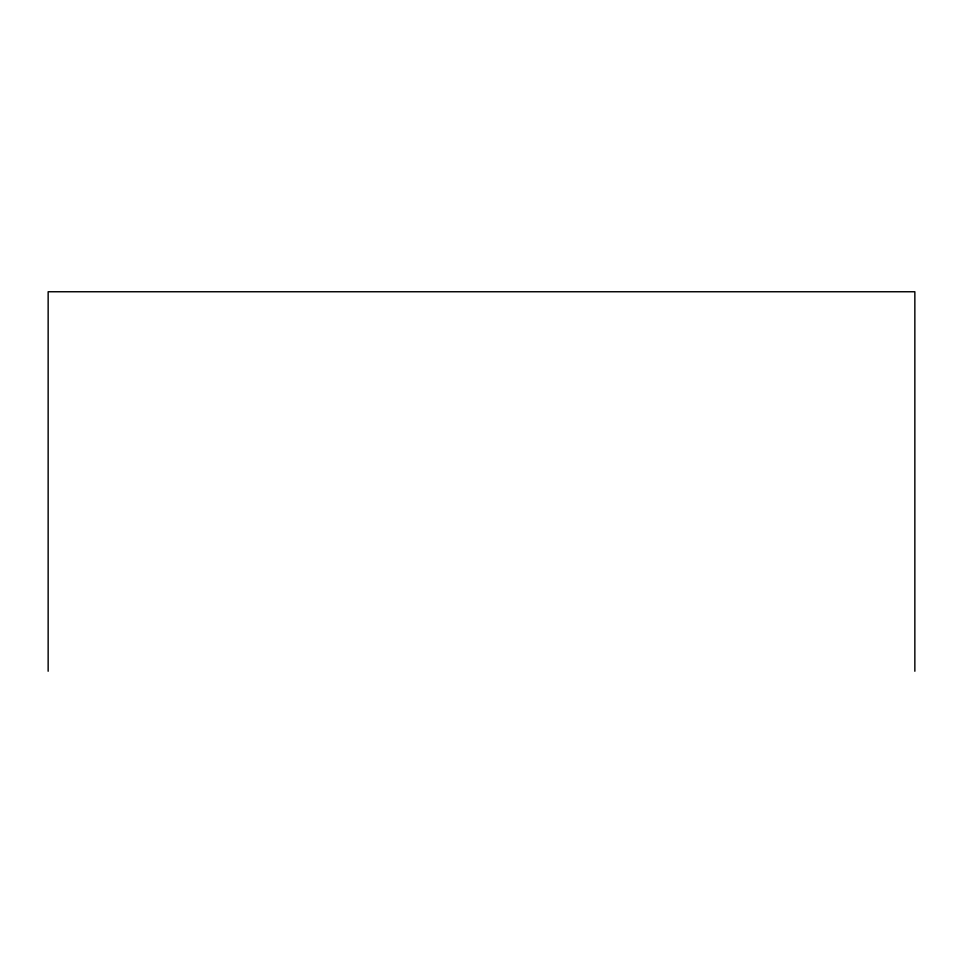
<?xml version="1.0" encoding="UTF-8"?>
<svg xmlns="http://www.w3.org/2000/svg" width="963" height="963" viewBox="0 0 963 963"><rect width="100%" height="100%" fill="white"/><g stroke="black" fill="none" stroke-linecap="round" stroke-linejoin="round"><path stroke-width="1.44" d="M914.85 671.247L914.85 291.753L48.15 291.753L48.15 671.247"/></g></svg>
